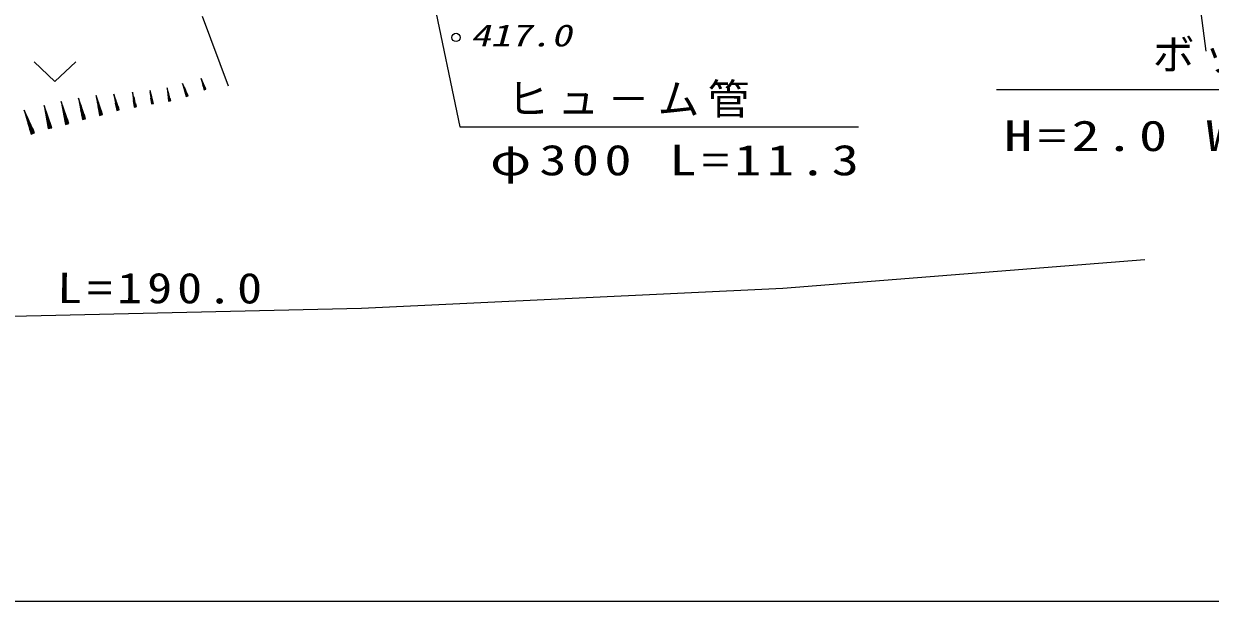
# Model space of a CAD drawing. Units: millimetres, scale not verified. Extents: x -24973 to 615027, y -198662 to 161338.
# Drawn here: x 228540 to 299592, y -13662 to 20904 of the extents above; entities that cross this region are included whole.
import ezdxf
from ezdxf.enums import TextEntityAlignment as Align

# ---------------------------------------------------------------- set-up
doc = ezdxf.new("R2010")
doc.units = ezdxf.units.MM
doc.header["$LTSCALE"] = 1000
for name, color, linetype, lineweight in [('S-BGD', 1, 'Continuous', 13), ('S-BGD-HTXT', 6, 'Continuous', 13), ('S-BGD-TXT', 8, 'Continuous', 25)]:
    doc.layers.add(name, color=color, linetype=linetype, lineweight=lineweight)
doc.styles.add('ＭＳ ゴシック', font='')
doc.styles.get('ＭＳ ゴシック').set_extended_font_data('MS Gothic')

# ---------------------------------------------------------------- blocks, each defined once
blk = doc.blocks.new('BUHIN217')
at = {"layer": 'S-BGD'}
for p, q in [((68, -380), (-57, 317)), ((-41, 135), (53, -383)), ((-9, 141), (84, -377)), ((41, -385), (-19, -52)), ((-4, -235), (23, -388)), ((100, -374), (40, -42)), ((88, -218), (116, -371))]:
    blk.add_line(p, q, dxfattribs=at)
blk.add_lwpolyline([(132, -383), (-71, 394), (10, -405)], close=True, dxfattribs=at)
blk = doc.blocks.new('BUHIN222')
at = {"layer": 'S-BGD'}
for p, q in [((168, -654), (-140, 546)), ((-88, 230), (141, -661)), ((-34, 244), (195, -647)), ((121, -666), (-27, -94)), ((22, -410), (90, -674)), ((222, -640), (75, -67)), ((181, -369), (249, -633))]:
    blk.add_line(p, q, dxfattribs=at)
blk.add_lwpolyline([(279, -651), (-174, 678), (69, -705)], close=True, dxfattribs=at)
blk = doc.blocks.new('BUHIN223')
at = {"layer": 'S-BGD'}
for p, q in [((249, -680), (-208, 567)), ((-118, 236), (221, -690)), ((-62, 257), (277, -669)), ((199, -698), (-18, -103)), ((67, -435), (168, -709)), ((305, -659), (87, -64)), ((233, -374), (333, -649))]:
    blk.add_line(p, q, dxfattribs=at)
blk.add_lwpolyline([(367, -664), (-258, 704), (149, -744)], close=True, dxfattribs=at)
blk = doc.blocks.new('BUHIN271')
at = {"layer": 'S-BGD'}
blk.add_circle((0, 0), 249, dxfattribs=at)

msp = doc.modelspace()

# ---------------------------------------------------------------- linework, layer by layer
at = {"layer": 'S-BGD'}
for p, q in [((240794, 17168), (239244, 21333)), ((238323, 16587), (238082, 17253)), ((238129, 17076), (238308, 16582)), ((238159, 17087), (238339, 16593)), ((239394, 16982), (239182, 17564)), ((239223, 17409), (239380, 16977)), ((239249, 17419), (239407, 16986)), ((239371, 16973), (239270, 17251)), ((239309, 17096), (239356, 16968)), ((239420, 16991), (239319, 17269)), ((239386, 17124), (239433, 16996)), ((233165, 15460), (232901, 16489)), ((234178, 15743), (233958, 16600)), ((233995, 16375), (234159, 15738)), ((234034, 16385), (234198, 15748)), ((235210, 15945), (235069, 16728)), ((235087, 16524), (235192, 15941)), ((235123, 16530), (235228, 15948)), ((238297, 16578), (238182, 16895)), ((238227, 16718), (238280, 16571)), ((238354, 16598), (238238, 16916)), ((238315, 16750), (238369, 16604)), ((232142, 15216), (231855, 16330)), ((231904, 16037), (232116, 15209)), ((231954, 16050), (232167, 15222)), ((232098, 15204), (231961, 15736)), ((232192, 15229), (232055, 15761)), ((232945, 16218), (233142, 15454)), ((232992, 16230), (233188, 15466)), ((233124, 15450), (232998, 15941)), ((233040, 15670), (233098, 15443)), ((233211, 15472), (233085, 15963)), ((233176, 15705), (233235, 15478)), ((234144, 15734), (234039, 16144)), ((234074, 15918), (234123, 15729)), ((234217, 15753), (234112, 16162)), ((234188, 15947), (234236, 15758)), ((235179, 15939), (235112, 16313)), ((235128, 16108), (235159, 15935)), ((235245, 15951), (235178, 16325)), ((235232, 16127), (235263, 15954)), ((232006, 15443), (232069, 15197)), ((232154, 15481), (232217, 15235))]:
    msp.add_line(p, q, dxfattribs=at)
msp.add_lwpolyline([(229155, 18632), (230405, 17450), (231655, 18632)], dxfattribs=at)
for points in [[(238387, 16595), (238055, 17326), (238270, 16553)], [(239449, 16989), (239159, 17628), (239347, 16952)], [(232245, 15219), (231824, 16453), (232050, 15169)], [(233260, 15463), (232872, 16602), (233080, 15417)], [(234258, 15745), (233934, 16695), (234108, 15707)], [(235281, 15941), (235053, 16815), (235144, 15917)]]:
    msp.add_lwpolyline(points, close=True, dxfattribs=at)
at = {"layer": 'S-BGD-HTXT'}
for p, q in [((299351, 19259), (295115, 50978)), ((248764, 43128), (254649, 14732)), ((323658, 16948), (286783, 16948)), ((254649, 14732), (278524, 14732)), ((273993, 5086), (295665, 6802)), ((248763, 3878), (273993, 5086)), ((226139, 3370), (248763, 3878))]:
    msp.add_line(p, q, dxfattribs=at)
at = {"layer": 'S-BGD-TXT'}
msp.add_line((-24973, -13662), (514027, -13662), dxfattribs=at)

# ---------------------------------------------------------------- block references
for name, p in [('BUHIN271', (254427, 20084)), ('BUHIN217', (237205, 16677)), ('BUHIN217', (236172, 16511)), ('BUHIN223', (228827, 15037)), ('BUHIN222', (229940, 15331)), ('BUHIN222', (230963, 15577))]:
    msp.add_blockref(name, p)

# ---------------------------------------------------------------- texts
at = {"layer": 'S-BGD', "style": 'ＭＳ ゴシック', "oblique": 15, "width": 1.35}
msp.add_text('417.0', height=1320, dxfattribs=at).set_placement((255268, 19150), align=Align.BOTTOM_LEFT)
at = {"layer": 'S-BGD-HTXT', "char_height": 1833, "attachment_point": 7, "rotation": 359.9, "style": 'ＭＳ ゴシック'}
for s, insert in [('\\T1.2;ボックスカルバ－ト', (296148, 17970)), ('\\T1.2;ヒュ－ム管', (257496, 15301)), ('\\T1.2;\\W1.2;側溝\u3000L=190.0', (219742, 3999))]:
    msp.add_mtext(s, dxfattribs=dict(at, insert=insert))
at = {"layer": 'S-BGD-HTXT', "char_height": 1833, "attachment_point": 7, "style": 'ＭＳ ゴシック'}
for s, insert in [('\\T1.2;\\W1.35;H=2.0\\~W=2.0\\~L=17.3', (287248, 13254)), ('\\T1.2;\\W1.3;φ300\\~L=11.3', (256465, 11332))]:
    msp.add_mtext(s, dxfattribs=dict(at, insert=insert))

doc.saveas('drawing.dxf')
